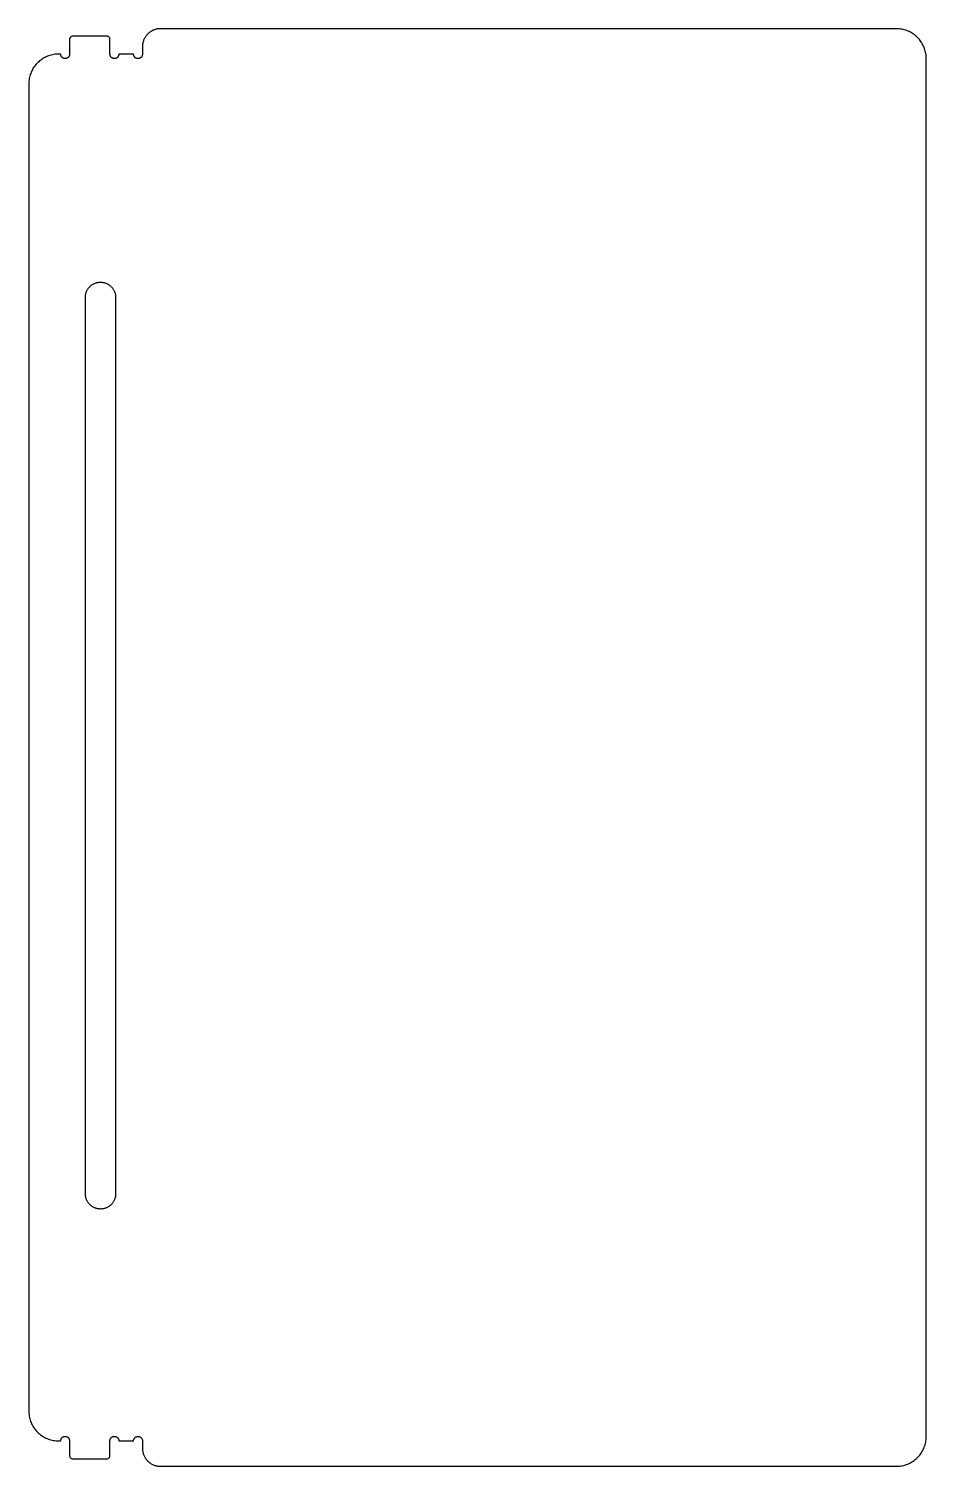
# Model space of a CAD drawing. Extents: x 0.9 to 46.8, y 2.8 to 94.5.
# Drawn here: x 23.08 to 46.79, y 56.39 to 94.39 of the extents above; entities that cross this region are included whole.
import ezdxf

# ---------------------------------------------------------------- set-up
doc = ezdxf.new("R2010")
doc.units = 0
doc.layers.add('LAYER_1', color=7, linetype='CONTINUOUS')

msp = doc.modelspace()

# ---------------------------------------------------------------- linework, layer by layer
at = {"layer": 'LAYER_1'}
for points in [[(24.039, 57.181), (24.05, 57.18), (24.06, 57.179), (24.07, 57.176), (24.08, 57.173), (24.09, 57.169), (24.099, 57.164), (24.108, 57.158), (24.116, 57.152), (24.123, 57.145), (24.13, 57.138), (24.136, 57.13), (24.141, 57.121), (24.146, 57.112), (24.15, 57.102), (24.153, 57.092), (24.155, 57.082), (24.157, 57.071), (24.157, 57.066), (24.157, 57.063), (24.157, 57.062), (24.157, 57.062), (24.157, 57.061), (24.157, 57.057), (24.157, 57.052), (24.157, 57.046), (24.157, 57.038), (24.157, 57.029), (24.157, 57.018), (24.157, 57.007), (24.157, 56.995), (24.157, 56.981), (24.157, 56.952), (24.157, 56.921), (24.157, 56.889), (24.157, 56.823), (24.157, 56.791), (24.157, 56.761), (24.157, 56.747), (24.157, 56.734), (24.157, 56.721), (24.157, 56.71), (24.157, 56.7), (24.157, 56.691), (24.157, 56.683), (24.157, 56.677), (24.157, 56.672), (24.157, 56.669), (24.157, 56.668), (24.157, 56.668), (24.157, 56.667), (24.157, 56.665), (24.159, 56.651), (24.163, 56.638), (24.169, 56.625), (24.178, 56.615), (24.188, 56.605), (24.199, 56.598), (24.212, 56.593), (24.226, 56.59), (24.233, 56.589), (24.236, 56.589), (24.237, 56.589), (24.239, 56.589), (24.242, 56.589), (24.245, 56.589), (24.25, 56.589), (24.256, 56.589), (24.262, 56.589), (24.27, 56.589), (24.278, 56.589), (24.287, 56.589), (24.308, 56.589), (24.331, 56.589), (24.357, 56.589), (24.385, 56.589), (24.415, 56.589), (24.447, 56.589), (24.48, 56.589), (24.515, 56.589), (24.552, 56.589), (24.588, 56.589), (24.664, 56.589), (24.74, 56.589), (24.815, 56.589), (24.852, 56.589), (24.887, 56.589), (24.921, 56.589), (24.954, 56.589), (24.985, 56.589), (25.013, 56.589), (25.04, 56.589), (25.064, 56.589), (25.085, 56.589), (25.095, 56.589), (25.104, 56.589), (25.112, 56.589), (25.119, 56.589), (25.125, 56.589), (25.13, 56.589), (25.135, 56.589), (25.138, 56.589), (25.141, 56.589), (25.142, 56.589), (25.143, 56.589), (25.145, 56.589), (25.148, 56.589), (25.162, 56.591), (25.176, 56.596), (25.187, 56.603), (25.198, 56.611), (25.207, 56.622), (25.214, 56.633), (25.219, 56.646), (25.221, 56.66), (25.222, 56.668), (25.222, 56.669), (25.222, 56.671), (25.222, 56.675), (25.222, 56.681), (25.222, 56.688), (25.222, 56.697), (25.222, 56.707), (25.222, 56.718), (25.222, 56.73), (25.222, 56.743), (25.222, 56.771), (25.222, 56.801), (25.222, 56.834), (25.222, 56.867), (25.222, 56.9), (25.222, 56.932), (25.222, 56.962), (25.222, 56.99), (25.222, 57.003), (25.222, 57.015), (25.222, 57.026), (25.222, 57.035), (25.222, 57.043), (25.222, 57.05), (25.222, 57.056), (25.222, 57.06), (25.222, 57.062), (25.222, 57.062), (25.222, 57.063), (25.222, 57.064), (25.222, 57.075), (25.224, 57.085), (25.227, 57.096), (25.23, 57.105), (25.234, 57.115), (25.239, 57.124), (25.245, 57.132), (25.251, 57.14), (25.258, 57.148), (25.266, 57.154), (25.274, 57.16), (25.283, 57.166), (25.292, 57.17), (25.302, 57.174), (25.312, 57.177), (25.322, 57.179), (25.333, 57.18), (25.344, 57.181), (25.355, 57.18), (25.365, 57.178), (25.375, 57.175), (25.385, 57.172), (25.394, 57.167), (25.403, 57.162), (25.412, 57.156), (25.42, 57.15), (25.427, 57.143), (25.433, 57.135), (25.439, 57.127), (25.445, 57.118), (25.449, 57.108), (25.453, 57.099), (25.455, 57.089), (25.457, 57.078), (25.458, 57.067), (25.458, 57.062), (25.459, 57.062), (25.462, 57.062), (25.466, 57.062), (25.472, 57.062), (25.48, 57.062), (25.488, 57.062), (25.498, 57.062), (25.509, 57.062), (25.521, 57.062), (25.533, 57.062), (25.547, 57.062), (25.576, 57.062), (25.607, 57.062), (25.672, 57.062), (25.703, 57.062), (25.734, 57.062), (25.763, 57.062), (25.776, 57.062), (25.788, 57.062), (25.799, 57.062), (25.81, 57.062), (25.819, 57.062), (25.827, 57.062), (25.833, 57.062), (25.838, 57.062), (25.842, 57.062), (25.844, 57.062), (25.844, 57.062), (25.844, 57.065), (25.844, 57.07), (25.846, 57.081), (25.848, 57.091), (25.851, 57.101), (25.855, 57.111), (25.859, 57.12), (25.865, 57.129), (25.871, 57.137), (25.877, 57.145), (25.885, 57.152), (25.893, 57.158), (25.901, 57.164), (25.91, 57.169), (25.92, 57.173), (25.93, 57.176), (25.94, 57.178), (25.951, 57.18), (25.961, 57.181), (25.972, 57.18), (25.983, 57.179), (25.993, 57.176), (26.003, 57.173), (26.013, 57.169), (26.022, 57.165), (26.031, 57.159), (26.039, 57.153), (26.046, 57.146), (26.053, 57.138), (26.059, 57.13), (26.065, 57.122), (26.07, 57.112), (26.074, 57.103), (26.077, 57.093), (26.079, 57.083), (26.08, 57.072), (26.081, 57.067), (26.081, 57.064), (26.081, 57.062), (26.081, 57.062), (26.081, 57.062), (26.081, 57.06), (26.081, 57.058), (26.081, 57.055), (26.081, 57.046), (26.081, 57.036), (26.081, 57.023), (26.081, 57.009), (26.081, 56.977), (26.081, 56.944), (26.081, 56.928), (26.081, 56.913), (26.081, 56.899), (26.081, 56.887), (26.081, 56.877), (26.081, 56.87), (26.081, 56.868), (26.081, 56.866), (26.081, 56.865), (26.081, 56.865), (26.081, 56.865), (26.081, 56.864), (26.081, 56.863), (26.081, 56.852), (26.082, 56.83), (26.084, 56.809), (26.087, 56.788), (26.091, 56.767), (26.096, 56.746), (26.101, 56.726), (26.108, 56.706), (26.115, 56.687), (26.124, 56.668), (26.133, 56.649), (26.142, 56.631), (26.153, 56.614), (26.164, 56.597), (26.176, 56.58), (26.189, 56.564), (26.202, 56.548), (26.216, 56.534), (26.231, 56.519), (26.246, 56.506), (26.262, 56.493), (26.278, 56.48), (26.295, 56.469), (26.312, 56.458), (26.33, 56.448), (26.349, 56.439), (26.367, 56.43), (26.387, 56.422), (26.406, 56.415), (26.426, 56.409), (26.447, 56.404), (26.467, 56.4), (26.489, 56.396), (26.51, 56.394), (26.532, 56.392), (26.553, 56.392), (26.554, 56.392), (26.556, 56.392), (26.56, 56.392), (26.564, 56.392), (26.57, 56.392), (26.578, 56.392), (26.587, 56.392), (26.597, 56.392), (26.608, 56.392), (26.621, 56.392), (26.636, 56.392), (26.651, 56.392), (26.668, 56.392), (26.686, 56.392), (26.706, 56.392), (26.727, 56.392), (26.749, 56.392), (26.772, 56.392), (26.797, 56.392), (26.822, 56.392), (26.849, 56.392), (26.878, 56.392), (26.907, 56.392), (26.938, 56.392), (26.97, 56.392), (27.003, 56.392), (27.037, 56.392), (27.073, 56.392), (27.11, 56.392), (27.147, 56.392), (27.186, 56.392), (27.226, 56.392), (27.267, 56.392), (27.31, 56.392), (27.353, 56.392), (27.397, 56.392), (27.443, 56.392), (27.49, 56.392), (27.537, 56.392), (27.586, 56.392), (27.636, 56.392), (27.686, 56.392), (27.738, 56.392), (27.791, 56.392), (27.845, 56.392), (27.899, 56.392), (27.955, 56.392), (28.012, 56.392), (28.069, 56.392), (28.128, 56.392), (28.187, 56.392), (28.248, 56.392), (28.309, 56.392), (28.372, 56.392), (28.435, 56.392), (28.499, 56.392), (28.564, 56.392), (28.629, 56.392), (28.696, 56.392), (28.764, 56.392), (28.832, 56.392), (28.901, 56.392), (28.971, 56.392), (29.042, 56.392), (29.113, 56.392), (29.186, 56.392), (29.259, 56.392), (29.333, 56.392), (29.483, 56.392), (29.635, 56.392), (29.791, 56.392), (29.95, 56.392), (30.111, 56.392), (30.275, 56.392), (30.441, 56.392), (30.61, 56.392), (30.781, 56.392), (30.955, 56.392), (31.13, 56.392), (31.308, 56.392), (31.488, 56.392), (31.67, 56.392), (31.854, 56.392), (32.039, 56.392), (32.226, 56.392), (32.415, 56.392), (32.606, 56.392), (32.798, 56.392), (32.991, 56.392), (33.185, 56.392), (33.381, 56.392), (33.578, 56.392), (33.776, 56.392), (33.976, 56.392), (34.176, 56.392), (34.376, 56.392), (34.78, 56.392), (35.186, 56.392), (35.594, 56.392), (36.413, 56.392), (36.822, 56.392), (37.231, 56.392), (37.637, 56.392), (38.042, 56.392), (38.244, 56.392), (38.444, 56.392), (38.644, 56.392), (38.843, 56.392), (39.04, 56.392), (39.237, 56.392), (39.433, 56.392), (39.627, 56.392), (39.82, 56.392), (40.011, 56.392), (40.201, 56.392), (40.389, 56.392), (40.576, 56.392), (40.761, 56.392), (40.944, 56.392), (41.125, 56.392), (41.304, 56.392), (41.482, 56.392), (41.657, 56.392), (41.829, 56.392), (42, 56.392), (42.168, 56.392), (42.333, 56.392), (42.496, 56.392), (42.657, 56.392), (42.814, 56.392), (42.969, 56.392), (43.121, 56.392), (43.27, 56.392), (43.344, 56.392), (43.416, 56.392), (43.488, 56.392), (43.559, 56.392), (43.629, 56.392), (43.699, 56.392), (43.767, 56.392), (43.835, 56.392), (43.902, 56.392), (43.968, 56.392), (44.033, 56.392), (44.098, 56.392), (44.161, 56.392), (44.224, 56.392), (44.285, 56.392), (44.346, 56.392), (44.406, 56.392), (44.465, 56.392), (44.523, 56.392), (44.58, 56.392), (44.636, 56.392), (44.691, 56.392), (44.745, 56.392), (44.798, 56.392), (44.851, 56.392), (44.902, 56.392), (44.952, 56.392), (45.001, 56.392), (45.049, 56.392), (45.096, 56.392), (45.142, 56.392), (45.186, 56.392), (45.23, 56.392), (45.273, 56.392), (45.314, 56.392), (45.355, 56.392), (45.394, 56.392), (45.432, 56.392), (45.469, 56.392), (45.505, 56.392), (45.54, 56.392), (45.573, 56.392), (45.606, 56.392), (45.637, 56.392), (45.667, 56.392), (45.696, 56.392), (45.723, 56.392), (45.749, 56.392), (45.774, 56.392), (45.798, 56.392), (45.821, 56.392), (45.842, 56.392), (45.862, 56.392), (45.881, 56.392), (45.898, 56.392), (45.914, 56.392), (45.929, 56.392), (45.942, 56.392), (45.954, 56.392), (45.965, 56.392), (45.974, 56.392), (45.982, 56.392), (45.989, 56.392), (45.994, 56.392), (45.998, 56.392), (46, 56.392), (46.001, 56.392), (46.002, 56.392), (46.003, 56.392), (46.005, 56.392), (46.014, 56.392), (46.05, 56.393), (46.086, 56.396), (46.122, 56.401), (46.157, 56.407), (46.191, 56.415), (46.225, 56.424), (46.258, 56.435), (46.291, 56.447), (46.322, 56.46), (46.354, 56.475), (46.384, 56.491), (46.413, 56.508), (46.442, 56.527), (46.47, 56.546), (46.497, 56.567), (46.523, 56.589), (46.548, 56.612), (46.572, 56.636), (46.595, 56.661), (46.617, 56.687), (46.637, 56.714), (46.657, 56.742), (46.675, 56.771), (46.692, 56.801), (46.708, 56.831), (46.723, 56.862), (46.736, 56.894), (46.748, 56.927), (46.759, 56.96), (46.768, 56.994), (46.775, 57.028), (46.781, 57.063), (46.786, 57.099), (46.789, 57.135), (46.79, 57.171), (46.79, 57.18), (46.79, 57.187), (46.79, 57.2), (46.79, 57.226), (46.79, 57.436), (46.79, 58.275), (46.79, 59.953), (46.79, 63.309), (46.79, 70.022), (46.79, 83.447), (46.79, 90.159), (46.79, 93.516), (46.79, 93.568), (46.79, 93.594), (46.79, 93.601), (46.79, 93.604), (46.79, 93.609), (46.789, 93.627), (46.788, 93.663), (46.784, 93.699), (46.779, 93.735), (46.772, 93.769), (46.764, 93.803), (46.755, 93.837), (46.744, 93.87), (46.731, 93.902), (46.717, 93.934), (46.702, 93.965), (46.686, 93.995), (46.668, 94.024), (46.649, 94.053), (46.629, 94.08), (46.608, 94.107), (46.586, 94.133), (46.562, 94.157), (46.538, 94.181), (46.513, 94.204), (46.486, 94.225), (46.459, 94.245), (46.431, 94.265), (46.402, 94.283), (46.372, 94.299), (46.341, 94.315), (46.31, 94.329), (46.278, 94.342), (46.245, 94.353), (46.211, 94.363), (46.177, 94.372), (46.143, 94.379), (46.108, 94.385), (46.072, 94.389), (46.036, 94.391), (46.018, 94.392), (46.009, 94.392), (46.004, 94.392), (46.002, 94.392), (46.001, 94.392), (46.001, 94.392), (46, 94.392), (45.997, 94.392), (45.993, 94.392), (45.988, 94.392), (45.981, 94.392), (45.973, 94.392), (45.963, 94.392), (45.952, 94.392), (45.94, 94.392), (45.926, 94.392), (45.911, 94.392), (45.895, 94.392), (45.877, 94.392), (45.858, 94.392), (45.838, 94.392), (45.816, 94.392), (45.794, 94.392), (45.77, 94.392), (45.744, 94.392), (45.718, 94.392), (45.69, 94.392), (45.661, 94.392), (45.631, 94.392), (45.599, 94.392), (45.567, 94.392), (45.533, 94.392), (45.498, 94.392), (45.462, 94.392), (45.425, 94.392), (45.386, 94.392), (45.347, 94.392), (45.306, 94.392), (45.264, 94.392), (45.221, 94.392), (45.177, 94.392), (45.132, 94.392), (45.086, 94.392), (45.039, 94.392), (44.991, 94.392), (44.942, 94.392), (44.891, 94.392), (44.84, 94.392), (44.788, 94.392), (44.734, 94.392), (44.68, 94.392), (44.625, 94.392), (44.569, 94.392), (44.511, 94.392), (44.453, 94.392), (44.394, 94.392), (44.334, 94.392), (44.273, 94.392), (44.211, 94.392), (44.149, 94.392), (44.085, 94.392), (44.02, 94.392), (43.955, 94.392), (43.889, 94.392), (43.822, 94.392), (43.754, 94.392), (43.685, 94.392), (43.615, 94.392), (43.545, 94.392), (43.474, 94.392), (43.402, 94.392), (43.329, 94.392), (43.181, 94.392), (43.03, 94.392), (42.877, 94.392), (42.72, 94.392), (42.561, 94.392), (42.399, 94.392), (42.234, 94.392), (42.067, 94.392), (41.898, 94.392), (41.726, 94.392), (41.552, 94.392), (41.375, 94.392), (41.197, 94.392), (41.017, 94.392), (40.834, 94.392), (40.65, 94.392), (40.464, 94.392), (40.276, 94.392), (40.087, 94.392), (39.896, 94.392), (39.704, 94.392), (39.51, 94.392), (39.315, 94.392), (39.119, 94.392), (38.922, 94.392), (38.723, 94.392), (38.524, 94.392), (38.324, 94.392), (38.123, 94.392), (37.718, 94.392), (37.312, 94.392), (36.904, 94.392), (36.085, 94.392), (35.676, 94.392), (35.268, 94.392), (34.861, 94.392), (34.457, 94.392), (34.256, 94.392), (34.055, 94.392), (33.856, 94.392), (33.657, 94.392), (33.46, 94.392), (33.264, 94.392), (33.068, 94.392), (32.875, 94.392), (32.682, 94.392), (32.491, 94.392), (32.302, 94.392), (32.114, 94.392), (31.927, 94.392), (31.743, 94.392), (31.56, 94.392), (31.38, 94.392), (31.201, 94.392), (31.025, 94.392), (30.85, 94.392), (30.678, 94.392), (30.508, 94.392), (30.341, 94.392), (30.176, 94.392), (30.014, 94.392), (29.854, 94.392), (29.697, 94.392), (29.543, 94.392), (29.392, 94.392), (29.244, 94.392), (29.171, 94.392), (29.099, 94.392), (29.027, 94.392), (28.957, 94.392), (28.887, 94.392), (28.818, 94.392), (28.75, 94.392), (28.683, 94.392), (28.616, 94.392), (28.551, 94.392), (28.486, 94.392), (28.422, 94.392), (28.359, 94.392), (28.297, 94.392), (28.236, 94.392), (28.175, 94.392), (28.116, 94.392), (28.058, 94.392), (28, 94.392), (27.944, 94.392), (27.888, 94.392), (27.834, 94.392), (27.78, 94.392), (27.728, 94.392), (27.676, 94.392), (27.625, 94.392), (27.576, 94.392), (27.527, 94.392), (27.48, 94.392), (27.434, 94.392), (27.388, 94.392), (27.344, 94.392), (27.301, 94.392), (27.259, 94.392), (27.218, 94.392), (27.178, 94.392), (27.14, 94.392), (27.102, 94.392), (27.066, 94.392), (27.03, 94.392), (26.996, 94.392), (26.963, 94.392), (26.932, 94.392), (26.901, 94.392), (26.872, 94.392), (26.844, 94.392), (26.817, 94.392), (26.792, 94.392), (26.767, 94.392), (26.744, 94.392), (26.722, 94.392), (26.702, 94.392), (26.682, 94.392), (26.665, 94.392), (26.648, 94.392), (26.633, 94.392), (26.619, 94.392), (26.606, 94.392), (26.595, 94.392), (26.585, 94.392), (26.576, 94.392), (26.569, 94.392), (26.563, 94.392), (26.559, 94.392), (26.556, 94.392), (26.554, 94.392), (26.554, 94.392), (26.553, 94.392), (26.55, 94.392), (26.545, 94.392), (26.523, 94.391), (26.501, 94.389), (26.48, 94.386), (26.459, 94.382), (26.439, 94.378), (26.418, 94.372), (26.398, 94.366), (26.379, 94.358), (26.36, 94.35), (26.341, 94.341), (26.323, 94.332), (26.305, 94.321), (26.288, 94.31), (26.272, 94.298), (26.255, 94.286), (26.24, 94.273), (26.225, 94.259), (26.211, 94.244), (26.197, 94.229), (26.184, 94.213), (26.171, 94.197), (26.16, 94.18), (26.149, 94.163), (26.138, 94.145), (26.129, 94.127), (26.12, 94.108), (26.112, 94.089), (26.105, 94.07), (26.099, 94.05), (26.094, 94.029), (26.089, 94.009), (26.086, 93.988), (26.083, 93.966), (26.081, 93.945), (26.081, 93.923), (26.081, 93.92), (26.081, 93.919), (26.081, 93.919), (26.081, 93.919), (26.081, 93.918), (26.081, 93.917), (26.081, 93.915), (26.081, 93.912), (26.081, 93.905), (26.081, 93.894), (26.081, 93.882), (26.081, 93.868), (26.081, 93.853), (26.081, 93.82), (26.081, 93.787), (26.081, 93.772), (26.081, 93.758), (26.081, 93.746), (26.081, 93.735), (26.081, 93.728), (26.081, 93.725), (26.081, 93.723), (26.081, 93.72), (26.08, 93.709), (26.079, 93.699), (26.076, 93.689), (26.073, 93.679), (26.069, 93.669), (26.064, 93.66), (26.058, 93.652), (26.052, 93.644), (26.045, 93.636), (26.037, 93.63), (26.029, 93.624), (26.02, 93.618), (26.011, 93.613), (26.001, 93.61), (25.991, 93.607), (25.981, 93.605), (25.97, 93.603), (25.959, 93.603), (25.948, 93.604), (25.938, 93.606), (25.928, 93.608), (25.918, 93.612), (25.909, 93.616), (25.9, 93.621), (25.891, 93.627), (25.883, 93.633), (25.876, 93.641), (25.869, 93.648), (25.863, 93.657), (25.858, 93.665), (25.854, 93.675), (25.85, 93.684), (25.847, 93.695), (25.845, 93.705), (25.844, 93.716), (25.844, 93.721), (25.843, 93.721), (25.841, 93.721), (25.837, 93.721), (25.831, 93.721), (25.824, 93.721), (25.815, 93.721), (25.806, 93.721), (25.795, 93.721), (25.783, 93.721), (25.771, 93.721), (25.757, 93.721), (25.728, 93.721), (25.697, 93.721), (25.633, 93.721), (25.601, 93.721), (25.57, 93.721), (25.541, 93.721), (25.528, 93.721), (25.516, 93.721), (25.504, 93.721), (25.494, 93.721), (25.485, 93.721), (25.476, 93.721), (25.47, 93.721), (25.465, 93.721), (25.461, 93.721), (25.459, 93.721), (25.458, 93.721), (25.458, 93.721), (25.458, 93.72), (25.458, 93.714), (25.457, 93.703), (25.455, 93.693), (25.452, 93.683), (25.448, 93.673), (25.444, 93.664), (25.438, 93.655), (25.432, 93.647), (25.425, 93.639), (25.418, 93.632), (25.41, 93.626), (25.402, 93.62), (25.393, 93.615), (25.383, 93.611), (25.373, 93.608), (25.363, 93.605), (25.352, 93.604), (25.342, 93.603), (25.331, 93.603), (25.32, 93.605), (25.31, 93.607), (25.3, 93.61), (25.29, 93.614), (25.281, 93.619), (25.272, 93.624), (25.264, 93.631), (25.257, 93.637), (25.25, 93.645), (25.244, 93.653), (25.238, 93.662), (25.233, 93.671), (25.229, 93.68), (25.226, 93.69), (25.224, 93.7), (25.222, 93.711), (25.222, 93.721), (25.222, 93.723), (25.222, 93.725), (25.222, 93.73), (25.222, 93.736), (25.222, 93.743), (25.222, 93.752), (25.222, 93.762), (25.222, 93.773), (25.222, 93.786), (25.222, 93.799), (25.222, 93.827), (25.222, 93.858), (25.222, 93.89), (25.222, 93.957), (25.222, 93.989), (25.222, 94.019), (25.222, 94.033), (25.222, 94.046), (25.222, 94.059), (25.222, 94.071), (25.222, 94.081), (25.222, 94.09), (25.222, 94.098), (25.222, 94.105), (25.222, 94.11), (25.222, 94.114), (25.222, 94.116), (25.222, 94.117), (25.22, 94.131), (25.216, 94.144), (25.21, 94.157), (25.202, 94.168), (25.193, 94.177), (25.181, 94.185), (25.169, 94.19), (25.155, 94.194), (25.148, 94.194), (25.144, 94.195), (25.143, 94.195), (25.142, 94.195), (25.14, 94.195), (25.137, 94.195), (25.132, 94.195), (25.127, 94.195), (25.122, 94.195), (25.115, 94.195), (25.107, 94.195), (25.099, 94.195), (25.09, 94.195), (25.069, 94.195), (25.045, 94.195), (25.019, 94.195), (24.991, 94.195), (24.961, 94.195), (24.929, 94.195), (24.895, 94.195), (24.86, 94.195), (24.823, 94.195), (24.786, 94.195), (24.711, 94.195), (24.634, 94.195), (24.559, 94.195), (24.523, 94.195), (24.488, 94.195), (24.454, 94.195), (24.422, 94.195), (24.391, 94.195), (24.362, 94.195), (24.336, 94.195), (24.312, 94.195), (24.291, 94.195), (24.282, 94.195), (24.273, 94.195), (24.266, 94.195), (24.259, 94.195), (24.253, 94.195), (24.247, 94.195), (24.243, 94.195), (24.24, 94.195), (24.237, 94.195), (24.236, 94.195), (24.235, 94.195), (24.234, 94.195), (24.23, 94.194), (24.216, 94.192), (24.203, 94.187), (24.191, 94.181), (24.181, 94.172), (24.172, 94.162), (24.165, 94.15), (24.16, 94.137), (24.157, 94.123), (24.157, 94.116), (24.157, 94.115), (24.157, 94.112), (24.157, 94.108), (24.157, 94.102), (24.157, 94.094), (24.157, 94.086), (24.157, 94.076), (24.157, 94.065), (24.157, 94.053), (24.157, 94.04), (24.157, 94.011), (24.157, 93.981), (24.157, 93.915), (24.157, 93.882), (24.157, 93.85), (24.157, 93.82), (24.157, 93.792), (24.157, 93.779), (24.157, 93.768), (24.157, 93.757), (24.157, 93.748), (24.157, 93.739), (24.157, 93.733), (24.157, 93.727), (24.157, 93.724), (24.157, 93.722), (24.157, 93.721), (24.157, 93.719), (24.156, 93.708), (24.155, 93.698), (24.152, 93.688), (24.149, 93.678), (24.144, 93.668), (24.139, 93.659), (24.134, 93.651), (24.127, 93.643), (24.12, 93.636), (24.112, 93.629), (24.104, 93.623), (24.095, 93.618), (24.086, 93.613), (24.077, 93.609), (24.066, 93.606), (24.056, 93.604), (24.045, 93.603), (24.034, 93.603), (24.024, 93.604), (24.013, 93.606), (24.003, 93.609), (23.993, 93.612), (23.984, 93.617), (23.975, 93.622), (23.967, 93.628), (23.959, 93.634), (23.952, 93.641), (23.945, 93.649), (23.939, 93.657), (23.934, 93.666), (23.93, 93.676), (23.926, 93.685), (23.923, 93.696), (23.921, 93.706), (23.92, 93.717), (23.92, 93.72), (23.92, 93.721), (23.92, 93.721), (23.92, 93.721), (23.919, 93.721), (23.915, 93.721), (23.908, 93.721), (23.899, 93.721), (23.881, 93.721), (23.874, 93.721), (23.869, 93.721), (23.867, 93.721), (23.866, 93.721), (23.866, 93.721), (23.866, 93.721), (23.866, 93.721), (23.864, 93.721), (23.846, 93.721), (23.81, 93.719), (23.774, 93.716), (23.739, 93.711), (23.704, 93.705), (23.67, 93.697), (23.636, 93.687), (23.603, 93.676), (23.571, 93.664), (23.539, 93.65), (23.508, 93.636), (23.478, 93.619), (23.448, 93.602), (23.42, 93.583), (23.392, 93.563), (23.365, 93.542), (23.34, 93.52), (23.315, 93.497), (23.291, 93.472), (23.268, 93.447), (23.247, 93.421), (23.226, 93.394), (23.207, 93.366), (23.189, 93.337), (23.172, 93.307), (23.156, 93.276), (23.142, 93.245), (23.129, 93.213), (23.117, 93.18), (23.107, 93.147), (23.098, 93.113), (23.091, 93.078), (23.085, 93.043), (23.081, 93.008), (23.078, 92.972), (23.078, 92.935), (23.078, 92.931), (23.078, 92.928), (23.078, 92.922), (23.078, 92.909), (23.078, 92.884), (23.078, 92.833), (23.078, 92.732), (23.078, 92.328), (23.078, 90.712), (23.078, 87.479), (23.078, 81.014), (23.078, 68.083), (23.078, 61.618), (23.078, 58.385), (23.078, 57.981), (23.078, 57.88), (23.078, 57.855), (23.078, 57.852), (23.078, 57.847), (23.078, 57.838), (23.078, 57.82), (23.08, 57.784), (23.084, 57.748), (23.09, 57.713), (23.096, 57.678), (23.105, 57.644), (23.115, 57.611), (23.126, 57.578), (23.139, 57.546), (23.153, 57.514), (23.168, 57.483), (23.185, 57.454), (23.203, 57.424), (23.222, 57.396), (23.242, 57.369), (23.263, 57.342), (23.286, 57.317), (23.31, 57.292), (23.334, 57.269), (23.36, 57.246), (23.386, 57.225), (23.414, 57.205), (23.442, 57.186), (23.471, 57.168), (23.501, 57.152), (23.532, 57.136), (23.564, 57.122), (23.596, 57.11), (23.629, 57.099), (23.662, 57.089), (23.696, 57.081), (23.731, 57.074), (23.766, 57.069), (23.802, 57.065), (23.838, 57.063), (23.857, 57.062), (23.866, 57.062), (23.866, 57.062), (23.866, 57.062), (23.866, 57.062), (23.866, 57.062), (23.866, 57.062), (23.868, 57.062), (23.872, 57.062), (23.879, 57.062), (23.887, 57.062), (23.905, 57.062), (23.913, 57.062), (23.918, 57.062), (23.92, 57.062), (23.92, 57.062), (23.92, 57.062), (23.92, 57.063), (23.92, 57.066), (23.921, 57.071), (23.922, 57.082), (23.924, 57.092), (23.927, 57.102), (23.931, 57.112), (23.936, 57.121), (23.941, 57.13), (23.947, 57.138), (23.954, 57.145), (23.962, 57.152), (23.97, 57.158), (23.978, 57.164), (23.987, 57.169), (23.997, 57.173), (24.007, 57.176), (24.017, 57.179), (24.028, 57.18)], [(25.371, 63.587), (25.371, 63.57), (25.369, 63.552), (25.367, 63.535), (25.365, 63.517), (25.361, 63.501), (25.357, 63.484), (25.352, 63.468), (25.347, 63.452), (25.341, 63.436), (25.334, 63.42), (25.326, 63.405), (25.318, 63.391), (25.309, 63.376), (25.3, 63.363), (25.29, 63.349), (25.28, 63.336), (25.269, 63.323), (25.258, 63.311), (25.246, 63.3), (25.233, 63.289), (25.22, 63.278), (25.207, 63.268), (25.193, 63.258), (25.179, 63.249), (25.165, 63.241), (25.15, 63.233), (25.134, 63.226), (25.119, 63.22), (25.103, 63.214), (25.086, 63.209), (25.07, 63.204), (25.053, 63.2), (25.036, 63.197), (25.018, 63.195), (25.001, 63.193), (24.983, 63.192), (24.965, 63.192), (24.947, 63.193), (24.929, 63.195), (24.912, 63.197), (24.895, 63.2), (24.878, 63.204), (24.861, 63.208), (24.845, 63.213), (24.829, 63.219), (24.813, 63.225), (24.798, 63.232), (24.783, 63.24), (24.768, 63.248), (24.754, 63.257), (24.74, 63.267), (24.727, 63.277), (24.714, 63.287), (24.701, 63.298), (24.689, 63.31), (24.678, 63.322), (24.667, 63.334), (24.656, 63.347), (24.646, 63.361), (24.637, 63.374), (24.628, 63.389), (24.62, 63.403), (24.613, 63.418), (24.606, 63.434), (24.599, 63.449), (24.594, 63.465), (24.589, 63.482), (24.585, 63.498), (24.581, 63.515), (24.578, 63.532), (24.576, 63.55), (24.575, 63.567), (24.574, 63.585), (24.574, 63.587), (24.574, 63.588), (24.574, 63.59), (24.574, 63.594), (24.574, 63.6), (24.574, 63.607), (24.574, 63.616), (24.574, 63.626), (24.574, 63.638), (24.574, 63.651), (24.574, 63.666), (24.574, 63.683), (24.574, 63.701), (24.574, 63.721), (24.574, 63.742), (24.574, 63.765), (24.574, 63.789), (24.574, 63.815), (24.574, 63.842), (24.574, 63.87), (24.574, 63.9), (24.574, 63.932), (24.574, 63.965), (24.574, 63.999), (24.574, 64.035), (24.574, 64.072), (24.574, 64.11), (24.574, 64.15), (24.574, 64.191), (24.574, 64.234), (24.574, 64.278), (24.574, 64.323), (24.574, 64.37), (24.574, 64.417), (24.574, 64.466), (24.574, 64.517), (24.574, 64.569), (24.574, 64.621), (24.574, 64.676), (24.574, 64.731), (24.574, 64.788), (24.574, 64.845), (24.574, 64.904), (24.574, 64.965), (24.574, 65.026), (24.574, 65.089), (24.574, 65.152), (24.574, 65.217), (24.574, 65.283), (24.574, 65.35), (24.574, 65.418), (24.574, 65.488), (24.574, 65.558), (24.574, 65.629), (24.574, 65.702), (24.574, 65.776), (24.574, 65.85), (24.574, 65.926), (24.574, 66.002), (24.574, 66.08), (24.574, 66.159), (24.574, 66.238), (24.574, 66.319), (24.574, 66.4), (24.574, 66.483), (24.574, 66.566), (24.574, 66.651), (24.574, 66.736), (24.574, 66.822), (24.574, 66.909), (24.574, 66.997), (24.574, 67.086), (24.574, 67.176), (24.574, 67.266), (24.574, 67.357), (24.574, 67.45), (24.574, 67.543), (24.574, 67.636), (24.574, 67.731), (24.574, 67.826), (24.574, 67.922), (24.574, 68.019), (24.574, 68.117), (24.574, 68.215), (24.574, 68.314), (24.574, 68.414), (24.574, 68.515), (24.574, 68.616), (24.574, 68.718), (24.574, 68.82), (24.574, 68.923), (24.574, 69.027), (24.574, 69.131), (24.574, 69.236), (24.574, 69.342), (24.574, 69.448), (24.574, 69.555), (24.574, 69.663), (24.574, 69.77), (24.574, 69.879), (24.574, 69.988), (24.574, 70.098), (24.574, 70.208), (24.574, 70.318), (24.574, 70.541), (24.574, 70.765), (24.574, 70.992), (24.574, 71.22), (24.574, 71.45), (24.574, 71.681), (24.574, 71.913), (24.574, 72.147), (24.574, 72.382), (24.574, 72.619), (24.574, 72.856), (24.574, 73.094), (24.574, 73.334), (24.574, 73.574), (24.574, 73.815), (24.574, 74.056), (24.574, 74.54), (24.574, 75.026), (24.574, 75.998), (24.574, 76.483), (24.574, 76.967), (24.574, 77.208), (24.574, 77.448), (24.574, 77.688), (24.574, 77.926), (24.574, 78.164), (24.574, 78.401), (24.574, 78.637), (24.574, 78.871), (24.574, 79.104), (24.574, 79.336), (24.574, 79.567), (24.574, 79.795), (24.574, 80.022), (24.574, 80.248), (24.574, 80.471), (24.574, 80.582), (24.574, 80.693), (24.574, 80.803), (24.574, 80.912), (24.574, 81.021), (24.574, 81.13), (24.574, 81.238), (24.574, 81.345), (24.574, 81.452), (24.574, 81.558), (24.574, 81.663), (24.574, 81.768), (24.574, 81.873), (24.574, 81.976), (24.574, 82.079), (24.574, 82.182), (24.574, 82.283), (24.574, 82.385), (24.574, 82.485), (24.574, 82.585), (24.574, 82.684), (24.574, 82.782), (24.574, 82.879), (24.574, 82.976), (24.574, 83.072), (24.574, 83.167), (24.574, 83.262), (24.574, 83.355), (24.574, 83.448), (24.574, 83.54), (24.574, 83.632), (24.574, 83.722), (24.574, 83.811), (24.574, 83.9), (24.574, 83.988), (24.574, 84.075), (24.574, 84.161), (24.574, 84.246), (24.574, 84.33), (24.574, 84.414), (24.574, 84.496), (24.574, 84.577), (24.574, 84.658), (24.574, 84.737), (24.574, 84.816), (24.574, 84.893), (24.574, 84.97), (24.574, 85.045), (24.574, 85.12), (24.574, 85.193), (24.574, 85.265), (24.574, 85.337), (24.574, 85.407), (24.574, 85.476), (24.574, 85.544), (24.574, 85.611), (24.574, 85.677), (24.574, 85.742), (24.574, 85.805), (24.574, 85.867), (24.574, 85.929), (24.574, 85.989), (24.574, 86.048), (24.574, 86.105), (24.574, 86.162), (24.574, 86.217), (24.574, 86.271), (24.574, 86.324), (24.574, 86.375), (24.574, 86.425), (24.574, 86.474), (24.574, 86.522), (24.574, 86.568), (24.574, 86.613), (24.574, 86.657), (24.574, 86.699), (24.574, 86.74), (24.574, 86.78), (24.574, 86.818), (24.574, 86.855), (24.574, 86.891), (24.574, 86.925), (24.574, 86.957), (24.574, 86.989), (24.574, 87.019), (24.574, 87.047), (24.574, 87.074), (24.574, 87.099), (24.574, 87.123), (24.574, 87.146), (24.574, 87.167), (24.574, 87.186), (24.574, 87.204), (24.574, 87.221), (24.574, 87.235), (24.574, 87.249), (24.574, 87.26), (24.574, 87.27), (24.574, 87.279), (24.574, 87.286), (24.574, 87.291), (24.574, 87.295), (24.574, 87.297), (24.574, 87.297), (24.574, 87.298), (24.574, 87.302), (24.575, 87.32), (24.576, 87.338), (24.579, 87.355), (24.581, 87.372), (24.585, 87.389), (24.589, 87.405), (24.594, 87.422), (24.6, 87.438), (24.607, 87.453), (24.614, 87.469), (24.621, 87.483), (24.63, 87.498), (24.638, 87.512), (24.648, 87.526), (24.658, 87.539), (24.668, 87.552), (24.679, 87.565), (24.691, 87.577), (24.703, 87.588), (24.716, 87.599), (24.729, 87.61), (24.742, 87.619), (24.756, 87.629), (24.77, 87.638), (24.785, 87.646), (24.8, 87.653), (24.815, 87.66), (24.831, 87.667), (24.847, 87.672), (24.864, 87.677), (24.88, 87.682), (24.897, 87.685), (24.914, 87.688), (24.932, 87.69), (24.95, 87.692), (24.967, 87.692), (24.985, 87.692), (25.003, 87.691), (25.021, 87.69), (25.038, 87.687), (25.055, 87.684), (25.072, 87.68), (25.089, 87.675), (25.105, 87.67), (25.121, 87.664), (25.137, 87.657), (25.152, 87.65), (25.167, 87.642), (25.181, 87.634), (25.195, 87.625), (25.209, 87.615), (25.222, 87.605), (25.235, 87.594), (25.247, 87.583), (25.259, 87.572), (25.271, 87.559), (25.281, 87.547), (25.292, 87.534), (25.302, 87.52), (25.311, 87.506), (25.319, 87.492), (25.327, 87.477), (25.335, 87.462), (25.341, 87.447), (25.348, 87.431), (25.353, 87.415), (25.358, 87.398), (25.362, 87.382), (25.365, 87.365), (25.368, 87.348), (25.37, 87.33), (25.371, 87.312), (25.371, 87.304), (25.371, 87.299), (25.371, 87.297), (25.371, 87.297), (25.371, 87.295), (25.371, 87.292), (25.371, 87.287), (25.371, 87.28), (25.371, 87.272), (25.371, 87.262), (25.371, 87.25), (25.371, 87.237), (25.371, 87.223), (25.371, 87.207), (25.371, 87.189), (25.371, 87.17), (25.371, 87.149), (25.371, 87.127), (25.371, 87.103), (25.371, 87.078), (25.371, 87.051), (25.371, 87.023), (25.371, 86.993), (25.371, 86.962), (25.371, 86.93), (25.371, 86.896), (25.371, 86.86), (25.371, 86.824), (25.371, 86.786), (25.371, 86.746), (25.371, 86.705), (25.371, 86.663), (25.371, 86.62), (25.371, 86.575), (25.371, 86.529), (25.371, 86.481), (25.371, 86.432), (25.371, 86.382), (25.371, 86.331), (25.371, 86.278), (25.371, 86.225), (25.371, 86.17), (25.371, 86.113), (25.371, 86.056), (25.371, 85.997), (25.371, 85.937), (25.371, 85.876), (25.371, 85.814), (25.371, 85.751), (25.371, 85.686), (25.371, 85.621), (25.371, 85.554), (25.371, 85.486), (25.371, 85.417), (25.371, 85.347), (25.371, 85.276), (25.371, 85.204), (25.371, 85.13), (25.371, 85.056), (25.371, 84.981), (25.371, 84.904), (25.371, 84.827), (25.371, 84.749), (25.371, 84.669), (25.371, 84.589), (25.371, 84.508), (25.371, 84.425), (25.371, 84.342), (25.371, 84.258), (25.371, 84.173), (25.371, 84.087), (25.371, 84), (25.371, 83.913), (25.371, 83.824), (25.371, 83.735), (25.371, 83.645), (25.371, 83.553), (25.371, 83.461), (25.371, 83.369), (25.371, 83.275), (25.371, 83.181), (25.371, 83.086), (25.371, 82.99), (25.371, 82.893), (25.371, 82.796), (25.371, 82.698), (25.371, 82.599), (25.371, 82.499), (25.371, 82.399), (25.371, 82.298), (25.371, 82.196), (25.371, 82.094), (25.371, 81.991), (25.371, 81.887), (25.371, 81.783), (25.371, 81.678), (25.371, 81.573), (25.371, 81.467), (25.371, 81.36), (25.371, 81.253), (25.371, 81.145), (25.371, 81.037), (25.371, 80.928), (25.371, 80.818), (25.371, 80.708), (25.371, 80.598), (25.371, 80.376), (25.371, 80.151), (25.371, 79.925), (25.371, 79.697), (25.371, 79.468), (25.371, 79.237), (25.371, 79.005), (25.371, 78.771), (25.371, 78.536), (25.371, 78.3), (25.371, 78.063), (25.371, 77.824), (25.371, 77.585), (25.371, 77.345), (25.371, 77.105), (25.371, 76.863), (25.371, 76.621), (25.371, 76.137), (25.371, 75.165), (25.371, 74.679), (25.371, 74.194), (25.371, 73.952), (25.371, 73.711), (25.371, 73.471), (25.371, 73.231), (25.371, 72.992), (25.371, 72.754), (25.371, 72.517), (25.371, 72.281), (25.371, 72.047), (25.371, 71.813), (25.371, 71.581), (25.371, 71.351), (25.371, 71.122), (25.371, 70.895), (25.371, 70.669), (25.371, 70.445), (25.371, 70.334), (25.371, 70.223), (25.371, 70.113), (25.371, 70.004), (25.371, 69.895), (25.371, 69.786), (25.371, 69.678), (25.371, 69.57), (25.371, 69.464), (25.371, 69.357), (25.371, 69.251), (25.371, 69.146), (25.371, 69.042), (25.371, 68.938), (25.371, 68.835), (25.371, 68.732), (25.371, 68.63), (25.371, 68.529), (25.371, 68.428), (25.371, 68.328), (25.371, 68.229), (25.371, 68.131), (25.371, 68.033), (25.371, 67.936), (25.371, 67.84), (25.371, 67.745), (25.371, 67.65), (25.371, 67.556), (25.371, 67.463), (25.371, 67.371), (25.371, 67.279), (25.371, 67.188), (25.371, 67.099), (25.371, 67.01), (25.371, 66.922), (25.371, 66.834), (25.371, 66.748), (25.371, 66.663), (25.371, 66.578), (25.371, 66.495), (25.371, 66.412), (25.371, 66.33), (25.371, 66.25), (25.371, 66.17), (25.371, 66.091), (25.371, 66.013), (25.371, 65.937), (25.371, 65.861), (25.371, 65.786), (25.371, 65.712), (25.371, 65.64), (25.371, 65.568), (25.371, 65.498), (25.371, 65.428), (25.371, 65.36), (25.371, 65.293), (25.371, 65.226), (25.371, 65.161), (25.371, 65.098), (25.371, 65.035), (25.371, 64.973), (25.371, 64.913), (25.371, 64.854), (25.371, 64.796), (25.371, 64.739), (25.371, 64.683), (25.371, 64.629), (25.371, 64.576), (25.371, 64.524), (25.371, 64.474), (25.371, 64.424), (25.371, 64.376), (25.371, 64.33), (25.371, 64.284), (25.371, 64.24), (25.371, 64.197), (25.371, 64.156), (25.371, 64.116), (25.371, 64.077), (25.371, 64.04), (25.371, 64.004), (25.371, 63.969), (25.371, 63.936), (25.371, 63.905), (25.371, 63.874), (25.371, 63.846), (25.371, 63.818), (25.371, 63.792), (25.371, 63.768), (25.371, 63.745), (25.371, 63.724), (25.371, 63.704), (25.371, 63.685), (25.371, 63.669), (25.371, 63.653), (25.371, 63.64), (25.371, 63.628), (25.371, 63.617), (25.371, 63.608), (25.371, 63.601), (25.371, 63.595), (25.371, 63.591), (25.371, 63.588)]]:
    msp.add_lwpolyline(points, close=True, dxfattribs=at)

doc.saveas('drawing.dxf')
